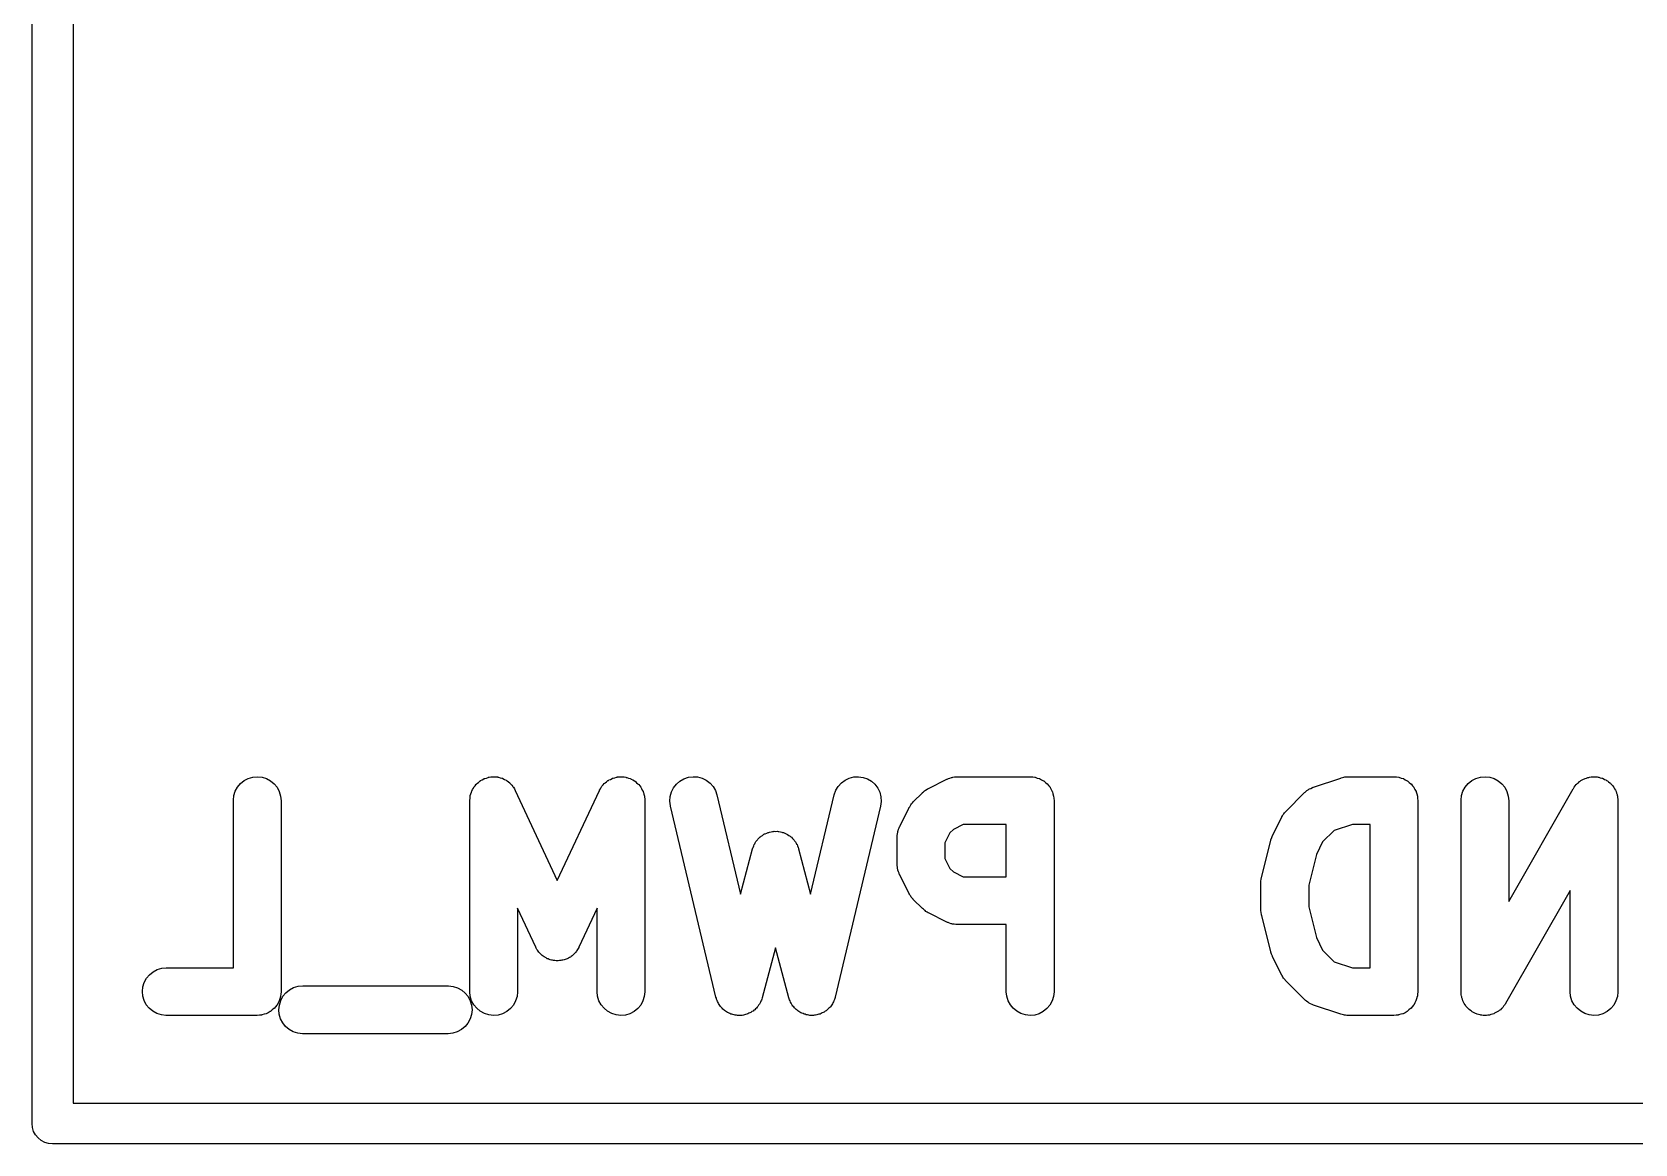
# Model space of a CAD drawing. Extents: x 10 to 156, y -120 to 0.
# Drawn here: x 78.42 to 84.3, y -120.08 to -116 of the extents above; entities that cross this region are included whole.
import ezdxf

# ---------------------------------------------------------------- set-up
doc = ezdxf.new("R2010")
doc.units = 0
doc.header["$MEASUREMENT"] = 0
doc.layers.add('BLACK', color=7, linetype='CONTINUOUS')

msp = doc.modelspace()

# ---------------------------------------------------------------- linework, layer by layer
at = {"layer": 'BLACK', "linetype": 'CONTINUOUS'}
for p, q in [((78.425, -119.996), (78.425, -112.004)), ((78.575, -112.075), (78.575, -119.925)), ((79.2021, -118.743), (79.2172, -118.736)), ((79.2172, -118.736), (79.2336, -118.731)), ((79.2336, -118.731), (79.2506, -118.729)), ((79.2506, -118.729), (79.2676, -118.731)), ((79.2676, -118.731), (79.2839, -118.736)), ((79.2839, -118.736), (79.2989, -118.744)), ((80.0688, -118.743), (80.0746, -118.74)), ((80.0746, -118.74), (80.0802, -118.737)), ((80.0802, -118.737), (80.0821, -118.736)), ((80.0821, -118.736), (80.0839, -118.736)), ((80.0839, -118.736), (80.0902, -118.734)), ((80.0902, -118.734), (80.0964, -118.732)), ((80.0964, -118.732), (80.0983, -118.731)), ((80.0983, -118.731), (80.1003, -118.731)), ((80.1003, -118.731), (80.1068, -118.73)), ((80.1068, -118.73), (80.1133, -118.729)), ((80.1133, -118.729), (80.1153, -118.729)), ((80.1153, -118.729), (80.1173, -118.729)), ((80.1173, -118.729), (80.1238, -118.73)), ((80.1238, -118.73), (80.1303, -118.73)), ((80.1303, -118.73), (80.1323, -118.731)), ((80.1323, -118.731), (80.1343, -118.731)), ((80.1343, -118.731), (80.1405, -118.733)), ((80.1405, -118.733), (80.1469, -118.735)), ((80.1469, -118.735), (80.1487, -118.735)), ((80.1487, -118.735), (80.1506, -118.736)), ((80.1506, -118.736), (80.1563, -118.739)), ((80.1563, -118.739), (80.1622, -118.742)), ((80.5372, -118.743), (80.5388, -118.741)), ((80.5388, -118.741), (80.5447, -118.739)), ((80.5447, -118.739), (80.5506, -118.736)), ((80.5506, -118.736), (80.5525, -118.735)), ((80.5525, -118.735), (80.5543, -118.734)), ((80.5543, -118.734), (80.5607, -118.733)), ((80.5607, -118.733), (80.5669, -118.731)), ((80.5669, -118.731), (80.5689, -118.731)), ((80.5689, -118.731), (80.5709, -118.73)), ((80.5709, -118.73), (80.5774, -118.73)), ((80.5774, -118.73), (80.5839, -118.729)), ((80.5839, -118.729), (80.5859, -118.729)), ((80.5859, -118.729), (80.5879, -118.729)), ((80.5879, -118.729), (80.5944, -118.73)), ((80.5944, -118.73), (80.6009, -118.731)), ((80.6009, -118.731), (80.6028, -118.732)), ((80.6028, -118.732), (80.6048, -118.732)), ((80.6048, -118.732), (80.611, -118.734)), ((80.611, -118.734), (80.6172, -118.736)), ((80.6172, -118.736), (80.619, -118.737)), ((80.619, -118.737), (80.6209, -118.738)), ((80.6209, -118.738), (80.6265, -118.741)), ((80.6265, -118.741), (80.6323, -118.744)), ((80.7993, -118.745), (80.8141, -118.737)), ((80.8141, -118.737), (80.8303, -118.731)), ((80.8303, -118.731), (80.8473, -118.729)), ((80.8473, -118.729), (80.8643, -118.73)), ((80.8643, -118.73), (80.8808, -118.735)), ((80.8808, -118.735), (80.8961, -118.742)), ((81.4049, -118.742), (81.4203, -118.734)), ((81.4203, -118.734), (81.4369, -118.73)), ((81.4369, -118.73), (81.454, -118.729)), ((81.454, -118.729), (81.4709, -118.732)), ((81.4709, -118.732), (81.487, -118.737)), ((81.487, -118.737), (81.5017, -118.746)), ((81.7109, -118.772), (81.7775, -118.738)), ((81.7775, -118.738), (81.7786, -118.738)), ((81.7786, -118.738), (81.781, -118.737)), ((81.781, -118.737), (81.7833, -118.736)), ((81.7833, -118.736), (81.7891, -118.734)), ((81.7891, -118.734), (81.7947, -118.732)), ((81.7947, -118.732), (81.7972, -118.732)), ((81.7972, -118.732), (81.7997, -118.731)), ((81.7997, -118.731), (81.8056, -118.73)), ((81.8056, -118.73), (81.8115, -118.729)), ((81.8115, -118.729), (81.8141, -118.729)), ((81.8141, -118.729), (81.8167, -118.729)), ((81.8167, -118.729), (82.0833, -118.729)), ((82.0833, -118.729), (82.0839, -118.729)), ((82.0839, -118.729), (82.0839, -118.729)), ((82.0839, -118.729), (82.084, -118.729)), ((82.084, -118.729), (82.0846, -118.729)), ((82.0846, -118.729), (82.0927, -118.73)), ((82.0927, -118.73), (82.1009, -118.731)), ((82.1009, -118.731), (82.1012, -118.731)), ((82.1012, -118.731), (82.1015, -118.731)), ((82.1015, -118.731), (82.1093, -118.734)), ((82.1093, -118.734), (82.1172, -118.736)), ((82.1172, -118.736), (82.1175, -118.736)), ((82.1175, -118.736), (82.1178, -118.736)), ((82.1178, -118.736), (82.125, -118.74)), ((82.125, -118.74), (82.1323, -118.744)), ((83.1223, -118.767), (83.2223, -118.734)), ((83.2223, -118.734), (83.2235, -118.733)), ((83.2235, -118.733), (83.2283, -118.732)), ((83.2283, -118.732), (83.233, -118.731)), ((83.233, -118.731), (83.2366, -118.73)), ((83.2366, -118.73), (83.2402, -118.73)), ((83.2402, -118.73), (83.2451, -118.73)), ((83.2451, -118.73), (83.25, -118.729)), ((83.25, -118.729), (83.4167, -118.729)), ((83.4167, -118.729), (83.4173, -118.729)), ((83.4173, -118.729), (83.4173, -118.729)), ((83.4173, -118.729), (83.4173, -118.729)), ((83.4173, -118.729), (83.4179, -118.729)), ((83.4179, -118.729), (83.426, -118.73)), ((83.426, -118.73), (83.4343, -118.731)), ((83.4343, -118.731), (83.4346, -118.731)), ((83.4346, -118.731), (83.4349, -118.731)), ((83.4349, -118.731), (83.4427, -118.734)), ((83.4427, -118.734), (83.4506, -118.736)), ((83.4506, -118.736), (83.4508, -118.736)), ((83.4508, -118.736), (83.4511, -118.736)), ((83.4511, -118.736), (83.4583, -118.74)), ((83.4583, -118.74), (83.4656, -118.744)), ((83.7021, -118.743), (83.7172, -118.736)), ((83.7172, -118.736), (83.7336, -118.731)), ((83.7336, -118.731), (83.7506, -118.729)), ((83.7506, -118.729), (83.7676, -118.731)), ((83.7676, -118.731), (83.7839, -118.736)), ((83.7839, -118.736), (83.7989, -118.744)), ((84.1021, -118.743), (84.1071, -118.741)), ((84.1071, -118.741), (84.1118, -118.738)), ((84.1118, -118.738), (84.1146, -118.737)), ((84.1146, -118.737), (84.1172, -118.736)), ((84.1172, -118.736), (84.1226, -118.734)), ((84.1226, -118.734), (84.1279, -118.732)), ((84.1279, -118.732), (84.1308, -118.732)), ((84.1308, -118.732), (84.1336, -118.731)), ((84.1336, -118.731), (84.1392, -118.73)), ((84.1392, -118.73), (84.1447, -118.729)), ((84.1447, -118.729), (84.1477, -118.729)), ((84.1477, -118.729), (84.1506, -118.729)), ((84.1506, -118.729), (84.1562, -118.73)), ((84.1562, -118.73), (84.1618, -118.73)), ((84.1618, -118.73), (84.1647, -118.731)), ((84.1647, -118.731), (84.1676, -118.731)), ((84.1676, -118.731), (84.173, -118.733)), ((84.173, -118.733), (84.1784, -118.734)), ((84.1784, -118.734), (84.1811, -118.735)), ((84.1811, -118.735), (84.1839, -118.736)), ((84.1839, -118.736), (84.1888, -118.739)), ((84.1888, -118.739), (84.1939, -118.741)), ((84.1939, -118.741), (84.1963, -118.743)), ((79.1625, -118.815), (79.1644, -118.798)), ((79.1644, -118.798), (79.1696, -118.782)), ((79.1696, -118.782), (79.1778, -118.767)), ((79.1778, -118.767), (79.1888, -118.754)), ((79.1888, -118.754), (79.2021, -118.743)), ((79.2989, -118.744), (79.3121, -118.755)), ((79.3121, -118.755), (79.3229, -118.768)), ((79.3229, -118.768), (79.3309, -118.783)), ((79.3309, -118.783), (79.3358, -118.8)), ((79.3358, -118.8), (79.3375, -118.817)), ((80.0303, -118.802), (80.0309, -118.8)), ((80.0309, -118.8), (80.0311, -118.798)), ((80.0311, -118.798), (80.0331, -118.792)), ((80.0331, -118.792), (80.0348, -118.786)), ((80.0348, -118.786), (80.0356, -118.784)), ((80.0356, -118.784), (80.0362, -118.782)), ((80.0362, -118.782), (80.0394, -118.776)), ((80.0394, -118.776), (80.0423, -118.771)), ((80.0423, -118.771), (80.0435, -118.769)), ((80.0435, -118.769), (80.0445, -118.767)), ((80.0445, -118.767), (80.0487, -118.762)), ((80.0487, -118.762), (80.0527, -118.757)), ((80.0527, -118.757), (80.0542, -118.756)), ((80.0542, -118.756), (80.0554, -118.754)), ((80.0554, -118.754), (80.0605, -118.75)), ((80.0605, -118.75), (80.0655, -118.746)), ((80.0655, -118.746), (80.0672, -118.745)), ((80.0672, -118.745), (80.0688, -118.743)), ((80.1622, -118.742), (80.1638, -118.743)), ((80.1638, -118.743), (80.1656, -118.744)), ((80.1656, -118.744), (80.1706, -118.748)), ((80.1706, -118.748), (80.1759, -118.752)), ((80.1759, -118.752), (80.1772, -118.754)), ((80.1772, -118.754), (80.1788, -118.755)), ((80.1788, -118.755), (80.1829, -118.76)), ((80.1829, -118.76), (80.1873, -118.765)), ((80.1873, -118.765), (80.1883, -118.767)), ((80.1883, -118.767), (80.1895, -118.768)), ((80.1895, -118.768), (80.1926, -118.774)), ((80.1926, -118.774), (80.196, -118.78)), ((80.196, -118.78), (80.35, -119.11)), ((80.35, -119.11), (80.504, -118.78)), ((80.504, -118.78), (80.5046, -118.779)), ((80.5046, -118.779), (80.508, -118.773)), ((80.508, -118.773), (80.5111, -118.767)), ((80.5111, -118.767), (80.5124, -118.766)), ((80.5124, -118.766), (80.5135, -118.764)), ((80.5135, -118.764), (80.5179, -118.759)), ((80.5179, -118.759), (80.5221, -118.754)), ((80.5221, -118.754), (80.5237, -118.753)), ((80.5237, -118.753), (80.525, -118.751)), ((80.525, -118.751), (80.5303, -118.748)), ((80.5303, -118.748), (80.5354, -118.743)), ((80.5354, -118.743), (80.5372, -118.743)), ((80.6323, -118.744), (80.6338, -118.745)), ((80.6338, -118.745), (80.6355, -118.746)), ((80.6355, -118.746), (80.6404, -118.751)), ((80.6404, -118.751), (80.6454, -118.755)), ((80.6454, -118.755), (80.6467, -118.757)), ((80.6467, -118.757), (80.6482, -118.758)), ((80.6482, -118.758), (80.6521, -118.763)), ((80.6521, -118.763), (80.6562, -118.768)), ((80.6562, -118.768), (80.6572, -118.77)), ((80.6572, -118.77), (80.6583, -118.772)), ((80.6583, -118.772), (80.6611, -118.778)), ((80.6611, -118.778), (80.6642, -118.783)), ((80.6642, -118.783), (80.6648, -118.785)), ((80.6648, -118.785), (80.6657, -118.787)), ((80.6657, -118.787), (80.6673, -118.793)), ((80.6673, -118.793), (80.6692, -118.8)), ((80.6692, -118.8), (80.6694, -118.802)), ((80.7638, -118.802), (80.7683, -118.785)), ((80.7683, -118.785), (80.776, -118.77)), ((80.776, -118.77), (80.7864, -118.757)), ((80.7864, -118.757), (80.7993, -118.745)), ((80.8961, -118.742), (80.9097, -118.753)), ((80.9097, -118.753), (80.921, -118.765)), ((80.921, -118.765), (80.9296, -118.78)), ((80.9296, -118.78), (80.9351, -118.796)), ((80.9351, -118.796), (81.0215, -119.159)), ((81.2785, -119.159), (81.3649, -118.796)), ((81.3649, -118.796), (81.3652, -118.795)), ((81.3652, -118.795), (81.371, -118.779)), ((81.371, -118.779), (81.3797, -118.765)), ((81.3797, -118.765), (81.3912, -118.752)), ((81.3912, -118.752), (81.4049, -118.742)), ((81.5017, -118.746), (81.5144, -118.757)), ((81.5144, -118.757), (81.5247, -118.771)), ((81.5247, -118.771), (81.5321, -118.786)), ((81.5321, -118.786), (81.5364, -118.803)), ((81.6548, -118.821), (81.6881, -118.788)), ((81.6881, -118.788), (81.689, -118.787)), ((81.689, -118.787), (81.6928, -118.784)), ((81.6928, -118.784), (81.6964, -118.781)), ((81.6964, -118.781), (81.6995, -118.779)), ((81.6995, -118.779), (81.7023, -118.777)), ((81.7023, -118.777), (81.7067, -118.774)), ((81.7067, -118.774), (81.7109, -118.772)), ((82.1323, -118.744), (82.1325, -118.744)), ((82.1325, -118.744), (82.1328, -118.744)), ((82.1328, -118.744), (82.1391, -118.75)), ((82.1391, -118.75), (82.1454, -118.755)), ((82.1454, -118.755), (82.1456, -118.755)), ((82.1456, -118.755), (82.1458, -118.755)), ((82.1458, -118.755), (82.151, -118.762)), ((82.151, -118.762), (82.1562, -118.768)), ((82.1562, -118.768), (82.1564, -118.769)), ((82.1564, -118.769), (82.1565, -118.769)), ((82.1565, -118.769), (82.1604, -118.776)), ((82.1604, -118.776), (82.1642, -118.783)), ((82.1642, -118.783), (82.1643, -118.784)), ((82.1643, -118.784), (82.1645, -118.784)), ((82.1645, -118.784), (82.1668, -118.792)), ((82.1668, -118.792), (82.1692, -118.8)), ((82.1692, -118.8), (82.1692, -118.8)), ((82.1692, -118.8), (82.1693, -118.8)), ((82.1693, -118.8), (82.17, -118.808)), ((83.0215, -118.855), (83.0881, -118.788)), ((83.0881, -118.788), (83.089, -118.787)), ((83.089, -118.787), (83.091, -118.786)), ((83.091, -118.786), (83.0928, -118.784)), ((83.0928, -118.784), (83.0977, -118.78)), ((83.0977, -118.78), (83.1023, -118.777)), ((83.1023, -118.777), (83.1046, -118.775)), ((83.1046, -118.775), (83.1067, -118.774)), ((83.1067, -118.774), (83.1122, -118.772)), ((83.1122, -118.772), (83.1175, -118.769)), ((83.1175, -118.769), (83.12, -118.768)), ((83.12, -118.768), (83.1223, -118.767)), ((83.4656, -118.744), (83.4658, -118.744)), ((83.4658, -118.744), (83.4661, -118.744)), ((83.4661, -118.744), (83.4725, -118.75)), ((83.4725, -118.75), (83.4788, -118.755)), ((83.4788, -118.755), (83.4789, -118.755)), ((83.4789, -118.755), (83.4792, -118.755)), ((83.4792, -118.755), (83.4844, -118.762)), ((83.4844, -118.762), (83.4895, -118.768)), ((83.4895, -118.768), (83.4897, -118.769)), ((83.4897, -118.769), (83.4899, -118.769)), ((83.4899, -118.769), (83.4937, -118.776)), ((83.4937, -118.776), (83.4976, -118.783)), ((83.4976, -118.783), (83.4977, -118.784)), ((83.4977, -118.784), (83.4978, -118.784)), ((83.4978, -118.784), (83.5001, -118.792)), ((83.5001, -118.792), (83.5025, -118.8)), ((83.5025, -118.8), (83.5025, -118.8)), ((83.5025, -118.8), (83.5026, -118.8)), ((83.5026, -118.8), (83.5034, -118.808)), ((83.6625, -118.815), (83.6644, -118.798)), ((83.6644, -118.798), (83.6696, -118.782)), ((83.6696, -118.782), (83.6778, -118.767)), ((83.6778, -118.767), (83.6888, -118.754)), ((83.6888, -118.754), (83.7021, -118.743)), ((83.7989, -118.744), (83.8121, -118.755)), ((83.8121, -118.755), (83.8229, -118.768)), ((83.8229, -118.768), (83.8309, -118.783)), ((83.8309, -118.783), (83.8358, -118.8)), ((83.8358, -118.8), (83.8375, -118.817)), ((83.8375, -119.187), (84.074, -118.773)), ((84.074, -118.773), (84.0746, -118.772)), ((84.0746, -118.772), (84.0764, -118.77)), ((84.0764, -118.77), (84.0778, -118.767)), ((84.0778, -118.767), (84.0814, -118.763)), ((84.0814, -118.763), (84.0847, -118.758)), ((84.0847, -118.758), (84.0869, -118.756)), ((84.0869, -118.756), (84.0888, -118.754)), ((84.0888, -118.754), (84.0931, -118.751)), ((84.0931, -118.751), (84.0973, -118.747)), ((84.0973, -118.747), (84.0998, -118.745)), ((84.0998, -118.745), (84.1021, -118.743)), ((84.1963, -118.743), (84.1989, -118.744)), ((84.1989, -118.744), (84.2032, -118.748)), ((84.2032, -118.748), (84.2078, -118.751)), ((84.2078, -118.751), (84.2098, -118.753)), ((84.2098, -118.753), (84.2121, -118.755)), ((84.2121, -118.755), (84.2156, -118.759)), ((84.2156, -118.759), (84.2195, -118.763)), ((84.2195, -118.763), (84.221, -118.766)), ((84.221, -118.766), (84.2229, -118.768)), ((84.2229, -118.768), (84.2255, -118.773)), ((84.2255, -118.773), (84.2285, -118.778)), ((84.2285, -118.778), (84.2295, -118.781)), ((84.2295, -118.781), (84.2309, -118.783)), ((84.2309, -118.783), (84.2325, -118.789)), ((84.2325, -118.789), (84.2345, -118.794)), ((84.2345, -118.794), (84.235, -118.797)), ((84.235, -118.797), (84.2358, -118.8)), ((84.2358, -118.8), (84.2364, -118.805)), ((79.1625, -118.817), (79.1625, -118.815)), ((79.1625, -119.429), (79.1625, -118.817)), ((79.3375, -118.817), (79.3375, -119.517)), ((80.0292, -118.815), (80.0299, -118.809)), ((80.0292, -118.817), (80.0292, -118.815)), ((80.0292, -119.517), (80.0292, -118.817)), ((80.0299, -118.809), (80.0303, -118.802)), ((80.6694, -118.802), (80.6699, -118.804)), ((80.6699, -118.804), (80.6702, -118.81)), ((80.6702, -118.81), (80.6708, -118.817)), ((80.6708, -118.817), (80.6708, -119.517)), ((80.7625, -118.819), (80.7638, -118.802)), ((80.7646, -118.836), (80.7625, -118.819)), ((80.7649, -118.837), (80.7646, -118.836)), ((80.9315, -119.537), (80.7649, -118.837)), ((81.5351, -118.837), (81.3685, -119.537)), ((81.5374, -118.82), (81.5351, -118.837)), ((81.5364, -118.803), (81.5374, -118.82)), ((81.6051, -118.911), (81.6384, -118.844)), ((81.6384, -118.844), (81.639, -118.843)), ((81.639, -118.843), (81.6416, -118.839)), ((81.6416, -118.839), (81.644, -118.835)), ((81.644, -118.835), (81.6463, -118.832)), ((81.6463, -118.832), (81.6482, -118.829)), ((81.6482, -118.829), (81.6517, -118.825)), ((81.6517, -118.825), (81.6548, -118.821)), ((82.17, -118.808), (82.1708, -118.817)), ((82.1708, -118.817), (82.1708, -119.517)), ((83.0149, -118.862), (83.0183, -118.859)), ((83.0183, -118.859), (83.0215, -118.855)), ((83.5034, -118.808), (83.5042, -118.817)), ((83.5042, -118.817), (83.5042, -119.517)), ((83.6625, -118.817), (83.6625, -118.815)), ((83.6625, -119.517), (83.6625, -118.817)), ((83.8375, -118.817), (83.8375, -119.187)), ((84.2364, -118.805), (84.2373, -118.811)), ((84.2373, -118.811), (84.2372, -118.814)), ((84.2372, -118.814), (84.2375, -118.817)), ((84.2375, -118.817), (84.2375, -119.517)), ((81.6011, -118.921), (81.6029, -118.916)), ((81.6029, -118.916), (81.6041, -118.913)), ((81.6041, -118.913), (81.6051, -118.911)), ((81.8373, -118.904), (81.8018, -118.922)), ((81.9958, -118.904), (81.8373, -118.904)), ((81.9958, -119.096), (81.9958, -118.904)), ((82.9717, -118.944), (83.0051, -118.878)), ((83.0051, -118.878), (83.0056, -118.876)), ((83.0056, -118.876), (83.0083, -118.872)), ((83.0083, -118.872), (83.0106, -118.868)), ((83.0106, -118.868), (83.0129, -118.865)), ((83.0129, -118.865), (83.0149, -118.862)), ((83.2642, -118.904), (83.1973, -118.926)), ((83.3292, -118.904), (83.2642, -118.904)), ((83.3292, -119.429), (83.3292, -118.904)), ((81.072, -118.977), (81.0735, -118.975)), ((81.0735, -118.975), (81.0747, -118.972)), ((81.0747, -118.972), (81.0781, -118.967)), ((81.0781, -118.967), (81.0812, -118.963)), ((81.0812, -118.963), (81.0832, -118.961)), ((81.0832, -118.961), (81.0848, -118.958)), ((81.0848, -118.958), (81.089, -118.954)), ((81.089, -118.954), (81.093, -118.95)), ((81.093, -118.95), (81.0953, -118.949)), ((81.0953, -118.949), (81.0974, -118.947)), ((81.0974, -118.947), (81.1023, -118.944)), ((81.1023, -118.944), (81.107, -118.94)), ((81.107, -118.94), (81.1096, -118.939)), ((81.1096, -118.939), (81.112, -118.938)), ((81.112, -118.938), (81.1174, -118.936)), ((81.1174, -118.936), (81.1226, -118.934)), ((81.1226, -118.934), (81.1254, -118.933)), ((81.1254, -118.933), (81.128, -118.932)), ((81.128, -118.932), (81.1337, -118.931)), ((81.1337, -118.931), (81.1392, -118.93)), ((81.1392, -118.93), (81.1421, -118.93)), ((81.1421, -118.93), (81.1449, -118.929)), ((81.1449, -118.929), (81.1506, -118.93)), ((81.1506, -118.93), (81.1563, -118.929)), ((81.1563, -118.929), (81.1591, -118.93)), ((81.1591, -118.93), (81.162, -118.93)), ((81.162, -118.93), (81.1675, -118.931)), ((81.1675, -118.931), (81.1731, -118.932)), ((81.1731, -118.932), (81.1758, -118.933)), ((81.1758, -118.933), (81.1786, -118.934)), ((81.1786, -118.934), (81.1838, -118.936)), ((81.1838, -118.936), (81.1891, -118.938)), ((81.1891, -118.938), (81.1915, -118.94)), ((81.1915, -118.94), (81.1941, -118.941)), ((81.1941, -118.941), (81.1987, -118.944)), ((81.1987, -118.944), (81.2035, -118.947)), ((81.2035, -118.947), (81.2056, -118.949)), ((81.2056, -118.949), (81.2079, -118.951)), ((81.2079, -118.951), (81.2118, -118.955)), ((81.2118, -118.955), (81.216, -118.959)), ((81.216, -118.959), (81.2176, -118.962)), ((81.2176, -118.962), (81.2196, -118.964)), ((81.2196, -118.964), (81.2226, -118.968)), ((81.2226, -118.968), (81.2259, -118.973)), ((81.2259, -118.973), (81.227, -118.976)), ((81.227, -118.976), (81.2286, -118.978)), ((81.5958, -118.949), (81.5961, -118.946)), ((81.5958, -118.95), (81.5958, -118.949)), ((81.5958, -119.05), (81.5958, -118.95)), ((81.5961, -118.944), (81.5971, -118.938)), ((81.5961, -118.946), (81.5961, -118.944)), ((81.5971, -118.938), (81.5977, -118.932)), ((81.5977, -118.932), (81.5985, -118.929)), ((81.5985, -118.929), (81.599, -118.927)), ((81.599, -118.927), (81.6011, -118.921)), ((81.7886, -118.935), (81.7708, -118.971)), ((81.7708, -118.971), (81.7708, -119.029)), ((81.8018, -118.922), (81.7886, -118.935)), ((82.9318, -119.095), (82.9651, -118.962)), ((82.9651, -118.962), (82.9654, -118.961)), ((82.9654, -118.961), (82.9656, -118.961)), ((82.9656, -118.96), (82.9686, -118.952)), ((82.9656, -118.961), (82.9656, -118.96)), ((82.9686, -118.952), (82.9714, -118.945)), ((82.9714, -118.945), (82.9716, -118.945)), ((82.9716, -118.945), (82.9717, -118.944)), ((83.1552, -118.968), (83.1326, -119.014)), ((83.1973, -118.926), (83.1552, -118.968)), ((81.0215, -119.159), (81.0655, -118.994)), ((81.0655, -118.994), (81.0658, -118.993)), ((81.0658, -118.993), (81.0668, -118.99)), ((81.0668, -118.99), (81.0675, -118.988)), ((81.0675, -118.988), (81.0699, -118.982)), ((81.0699, -118.982), (81.072, -118.977)), ((81.2286, -118.978), (81.2306, -118.983)), ((81.2306, -118.983), (81.2329, -118.989)), ((81.2329, -118.989), (81.2335, -118.991)), ((81.2335, -118.991), (81.2345, -118.994)), ((81.2345, -118.994), (81.2785, -119.159)), ((81.7708, -119.029), (81.7886, -119.065)), ((83.1326, -119.014), (83.1042, -119.127)), ((81.5961, -119.053), (81.5958, -119.05)), ((81.596, -119.055), (81.5961, -119.053)), ((81.5969, -119.061), (81.596, -119.055)), ((81.5975, -119.067), (81.5969, -119.061)), ((81.5982, -119.069), (81.5975, -119.067)), ((81.5986, -119.072), (81.5982, -119.069)), ((81.6007, -119.078), (81.5986, -119.072)), ((81.6024, -119.083), (81.6007, -119.078)), ((81.6036, -119.086), (81.6024, -119.083)), ((81.6045, -119.088), (81.6036, -119.086)), ((81.6051, -119.089), (81.6045, -119.088)), ((81.6384, -119.156), (81.6051, -119.089)), ((81.7886, -119.065), (81.8018, -119.078)), ((81.8018, -119.078), (81.8373, -119.096)), ((81.8373, -119.096), (81.9958, -119.096)), ((82.9292, -119.115), (82.9293, -119.114)), ((82.9292, -119.117), (82.9292, -119.115)), ((82.9292, -119.217), (82.9292, -119.117)), ((82.9293, -119.112), (82.9303, -119.105)), ((82.9293, -119.114), (82.9293, -119.112)), ((82.9303, -119.105), (82.9311, -119.098)), ((82.9311, -119.098), (82.9316, -119.097)), ((82.9316, -119.097), (82.9318, -119.095)), ((83.1042, -119.127), (83.1042, -119.206)), ((84.0625, -119.146), (83.826, -119.56)), ((84.0625, -119.517), (84.0625, -119.146)), ((80.2707, -119.354), (80.2042, -119.211)), ((80.2042, -119.211), (80.2042, -119.517)), ((80.4958, -119.211), (80.4293, -119.354)), ((80.4958, -119.517), (80.4958, -119.211)), ((81.641, -119.16), (81.6384, -119.156)), ((81.6433, -119.164), (81.641, -119.16)), ((81.6456, -119.167), (81.6433, -119.164)), ((81.6475, -119.17), (81.6456, -119.167)), ((81.6509, -119.174), (81.6475, -119.17)), ((81.6539, -119.178), (81.6509, -119.174)), ((81.6548, -119.179), (81.6539, -119.178)), ((81.6881, -119.212), (81.6548, -119.179)), ((83.1042, -119.206), (83.1326, -119.319)), ((81.6919, -119.215), (81.6881, -119.212)), ((81.6955, -119.218), (81.6919, -119.215)), ((81.6985, -119.22), (81.6955, -119.218)), ((81.7013, -119.223), (81.6985, -119.22)), ((81.7057, -119.225), (81.7013, -119.223)), ((81.7098, -119.228), (81.7057, -119.225)), ((81.7109, -119.228), (81.7098, -119.228)), ((81.7775, -119.262), (81.7109, -119.228)), ((81.7799, -119.263), (81.7775, -119.262)), ((81.7822, -119.264), (81.7799, -119.263)), ((81.7879, -119.266), (81.7822, -119.264)), ((81.7935, -119.268), (81.7879, -119.266)), ((81.796, -119.268), (81.7935, -119.268)), ((81.7985, -119.269), (81.796, -119.268)), ((81.8044, -119.27), (81.7985, -119.269)), ((81.8103, -119.271), (81.8044, -119.27)), ((82.9293, -119.218), (82.9292, -119.217)), ((82.9292, -119.22), (82.9293, -119.218)), ((82.9301, -119.227), (82.9292, -119.22)), ((82.9308, -119.234), (82.9301, -119.227)), ((82.9313, -119.235), (82.9308, -119.234)), ((82.9315, -119.237), (82.9313, -119.235)), ((82.9318, -119.238), (82.9315, -119.237)), ((82.9651, -119.371), (82.9318, -119.238)), ((81.8129, -119.271), (81.8103, -119.271)), ((81.8154, -119.271), (81.8129, -119.271)), ((81.8167, -119.271), (81.8154, -119.271)), ((81.9958, -119.271), (81.8167, -119.271)), ((81.9958, -119.517), (81.9958, -119.271)), ((83.1326, -119.319), (83.1552, -119.365)), ((80.273, -119.358), (80.2707, -119.354)), ((80.275, -119.362), (80.273, -119.358)), ((80.2774, -119.365), (80.275, -119.362)), ((80.2794, -119.368), (80.2774, -119.365)), ((80.2824, -119.372), (80.2794, -119.368)), ((80.2852, -119.375), (80.2824, -119.372)), ((80.2881, -119.378), (80.2852, -119.375)), ((80.2908, -119.381), (80.2881, -119.378)), ((80.2944, -119.384), (80.2908, -119.381)), ((80.2978, -119.387), (80.2944, -119.384)), ((80.3012, -119.389), (80.2978, -119.387)), ((80.4012, -119.388), (80.3977, -119.39)), ((80.4046, -119.385), (80.4012, -119.388)), ((80.4083, -119.382), (80.4046, -119.385)), ((80.411, -119.379), (80.4083, -119.382)), ((80.414, -119.376), (80.411, -119.379)), ((80.4168, -119.373), (80.414, -119.376)), ((80.4199, -119.369), (80.4168, -119.373)), ((80.4219, -119.366), (80.4199, -119.369)), ((80.4244, -119.363), (80.4219, -119.366)), ((80.4264, -119.359), (80.4244, -119.363)), ((80.4288, -119.355), (80.4264, -119.359)), ((80.4293, -119.354), (80.4288, -119.355)), ((81.15, -119.356), (81.1012, -119.539)), ((81.1988, -119.539), (81.15, -119.356)), ((82.9652, -119.372), (82.9651, -119.371)), ((82.9653, -119.372), (82.9652, -119.372)), ((82.9681, -119.38), (82.9653, -119.372)), ((82.9709, -119.387), (82.9681, -119.38)), ((82.9711, -119.388), (82.9709, -119.387)), ((82.9712, -119.388), (82.9711, -119.388)), ((82.9717, -119.389), (82.9712, -119.388)), ((83.1552, -119.365), (83.1973, -119.407)), ((78.855, -119.455), (78.8682, -119.444)), ((78.8682, -119.444), (78.8833, -119.436)), ((78.8833, -119.436), (78.8997, -119.431)), ((78.8997, -119.431), (78.9167, -119.429)), ((78.9167, -119.429), (79.1625, -119.429)), ((80.3044, -119.391), (80.3012, -119.389)), ((80.3085, -119.393), (80.3044, -119.391)), ((80.3124, -119.396), (80.3085, -119.393)), ((80.3162, -119.397), (80.3124, -119.396)), ((80.3198, -119.399), (80.3162, -119.397)), ((80.3242, -119.4), (80.3198, -119.399)), ((80.3285, -119.401), (80.3242, -119.4)), ((80.3325, -119.402), (80.3285, -119.401)), ((80.3363, -119.403), (80.3325, -119.402)), ((80.3409, -119.403), (80.3363, -119.403)), ((80.3454, -119.404), (80.3409, -119.403)), ((80.3494, -119.404), (80.3454, -119.404)), ((80.3534, -119.404), (80.3494, -119.404)), ((80.3579, -119.403), (80.3534, -119.404)), ((80.3625, -119.403), (80.3579, -119.403)), ((80.3663, -119.402), (80.3625, -119.403)), ((80.3703, -119.402), (80.3663, -119.402)), ((80.3746, -119.4), (80.3703, -119.402)), ((80.379, -119.399), (80.3746, -119.4)), ((80.3827, -119.398), (80.379, -119.399)), ((80.3864, -119.396), (80.3827, -119.398)), ((80.3904, -119.394), (80.3864, -119.396)), ((80.3945, -119.392), (80.3904, -119.394)), ((80.3977, -119.39), (80.3945, -119.392)), ((83.0051, -119.456), (82.9717, -119.389)), ((83.1973, -119.407), (83.2642, -119.429)), ((83.2642, -119.429), (83.3292, -119.429)), ((78.8292, -119.516), (78.831, -119.499)), ((78.831, -119.499), (78.836, -119.483)), ((78.836, -119.483), (78.8441, -119.468)), ((78.8441, -119.468), (78.855, -119.455)), ((79.3682, -119.51), (79.3833, -119.502)), ((79.3833, -119.502), (79.3997, -119.497)), ((79.3997, -119.497), (79.4167, -119.496)), ((79.4167, -119.496), (79.95, -119.496)), ((79.95, -119.496), (79.9512, -119.496)), ((79.9512, -119.496), (79.9682, -119.498)), ((79.9682, -119.498), (79.9845, -119.503)), ((79.9845, -119.503), (79.9994, -119.511)), ((83.0077, -119.46), (83.0051, -119.456)), ((83.0099, -119.464), (83.0077, -119.46)), ((83.0122, -119.467), (83.0099, -119.464)), ((83.0142, -119.47), (83.0122, -119.467)), ((83.0175, -119.474), (83.0142, -119.47)), ((83.0206, -119.478), (83.0175, -119.474)), ((83.0215, -119.479), (83.0206, -119.478)), ((83.0881, -119.545), (83.0215, -119.479)), ((78.8307, -119.533), (78.8292, -119.516)), ((78.8355, -119.549), (78.8307, -119.533)), ((78.8434, -119.565), (78.8355, -119.549)), ((79.3265, -119.558), (79.3225, -119.566)), ((79.3304, -119.551), (79.3265, -119.558)), ((79.3305, -119.551), (79.3304, -119.551)), ((79.3307, -119.551), (79.3305, -119.551)), ((79.3331, -119.543), (79.3307, -119.551)), ((79.331, -119.566), (79.336, -119.549)), ((79.3356, -119.535), (79.3331, -119.543)), ((79.3357, -119.534), (79.3356, -119.535)), ((79.3356, -119.535), (79.3356, -119.535)), ((79.3366, -119.526), (79.3357, -119.534)), ((79.336, -119.549), (79.3441, -119.534)), ((79.3375, -119.518), (79.3366, -119.526)), ((79.3375, -119.517), (79.3375, -119.517)), ((79.3375, -119.517), (79.3375, -119.517)), ((79.3375, -119.517), (79.3375, -119.517)), ((79.3375, -119.517), (79.3375, -119.518)), ((79.3441, -119.534), (79.355, -119.521)), ((79.355, -119.521), (79.3682, -119.51)), ((79.9994, -119.511), (80.0125, -119.522)), ((80.0125, -119.522), (80.0232, -119.535)), ((80.0232, -119.535), (80.0311, -119.551)), ((80.0308, -119.534), (80.0292, -119.517)), ((80.0358, -119.55), (80.0308, -119.534)), ((80.0311, -119.551), (80.0359, -119.567)), ((80.0438, -119.565), (80.0358, -119.55)), ((80.1971, -119.551), (80.1889, -119.566)), ((80.2023, -119.535), (80.1971, -119.551)), ((80.2042, -119.518), (80.2023, -119.535)), ((80.2042, -119.517), (80.2042, -119.518)), ((80.4975, -119.534), (80.4958, -119.517)), ((80.5024, -119.55), (80.4975, -119.534)), ((80.5105, -119.565), (80.5024, -119.55)), ((80.6638, -119.551), (80.6555, -119.566)), ((80.6689, -119.535), (80.6638, -119.551)), ((80.6708, -119.518), (80.6689, -119.535)), ((80.6708, -119.517), (80.6708, -119.518)), ((80.9329, -119.541), (80.9315, -119.537)), ((80.9338, -119.545), (80.9329, -119.541)), ((80.9356, -119.549), (80.9338, -119.545)), ((80.9371, -119.553), (80.9356, -119.549)), ((80.9391, -119.557), (80.9371, -119.553)), ((80.9408, -119.56), (80.9391, -119.557)), ((80.9434, -119.564), (80.9408, -119.56)), ((80.9457, -119.568), (80.9434, -119.564)), ((81.0907, -119.563), (81.0879, -119.567)), ((81.0925, -119.56), (81.0907, -119.563)), ((81.0947, -119.556), (81.0925, -119.56)), ((81.0963, -119.552), (81.0947, -119.556)), ((81.0983, -119.548), (81.0963, -119.552)), ((81.0994, -119.544), (81.0983, -119.548)), ((81.1009, -119.54), (81.0994, -119.544)), ((81.1012, -119.539), (81.1009, -119.54)), ((81.2002, -119.543), (81.1988, -119.539)), ((81.2012, -119.547), (81.2002, -119.543)), ((81.2032, -119.551), (81.2012, -119.547)), ((81.2048, -119.555), (81.2032, -119.551)), ((81.2069, -119.559), (81.2048, -119.555)), ((81.2087, -119.562), (81.2069, -119.559)), ((81.2114, -119.566), (81.2087, -119.562)), ((81.3586, -119.561), (81.3559, -119.565)), ((81.3603, -119.558), (81.3586, -119.561)), ((81.3624, -119.554), (81.3603, -119.558)), ((81.3639, -119.55), (81.3624, -119.554)), ((81.3658, -119.546), (81.3639, -119.55)), ((81.3668, -119.542), (81.3658, -119.546)), ((81.3682, -119.538), (81.3668, -119.542)), ((81.3685, -119.537), (81.3682, -119.538)), ((81.9975, -119.534), (81.9958, -119.517)), ((82.0024, -119.55), (81.9975, -119.534)), ((82.0105, -119.565), (82.0024, -119.55)), ((82.1638, -119.551), (82.1555, -119.566)), ((82.1689, -119.535), (82.1638, -119.551)), ((82.1708, -119.518), (82.1689, -119.535)), ((82.1708, -119.517), (82.1708, -119.518)), ((83.0901, -119.547), (83.0881, -119.545)), ((83.0919, -119.549), (83.0901, -119.547)), ((83.0967, -119.552), (83.0919, -119.549)), ((83.1013, -119.556), (83.0967, -119.552)), ((83.1036, -119.557), (83.1013, -119.556)), ((83.1057, -119.559), (83.1036, -119.557)), ((83.1111, -119.561), (83.1057, -119.559)), ((83.1164, -119.564), (83.1111, -119.561)), ((83.1188, -119.565), (83.1164, -119.564)), ((83.4931, -119.558), (83.4892, -119.566)), ((83.4971, -119.551), (83.4931, -119.558)), ((83.4972, -119.551), (83.4971, -119.551)), ((83.4973, -119.551), (83.4972, -119.551)), ((83.4998, -119.543), (83.4973, -119.551)), ((83.5023, -119.535), (83.4998, -119.543)), ((83.5024, -119.534), (83.5023, -119.535)), ((83.5023, -119.535), (83.5023, -119.535)), ((83.5032, -119.526), (83.5024, -119.534)), ((83.5042, -119.518), (83.5032, -119.526)), ((83.5042, -119.517), (83.5042, -119.517)), ((83.5042, -119.517), (83.5042, -119.517)), ((83.5042, -119.517), (83.5042, -119.517)), ((83.5042, -119.517), (83.5042, -119.518)), ((83.6628, -119.52), (83.6625, -119.517)), ((83.6627, -119.523), (83.6628, -119.52)), ((83.6636, -119.528), (83.6627, -119.523)), ((83.6642, -119.534), (83.6636, -119.528)), ((83.665, -119.536), (83.6642, -119.534)), ((83.6655, -119.539), (83.665, -119.536)), ((83.6675, -119.545), (83.6655, -119.539)), ((83.6691, -119.55), (83.6675, -119.545)), ((83.6705, -119.553), (83.6691, -119.55)), ((83.6715, -119.555), (83.6705, -119.553)), ((83.6745, -119.56), (83.6715, -119.555)), ((83.6771, -119.565), (83.6745, -119.56)), ((83.8236, -119.564), (83.8222, -119.566)), ((83.8254, -119.561), (83.8236, -119.564)), ((83.826, -119.56), (83.8254, -119.561)), ((84.0642, -119.534), (84.0625, -119.517)), ((84.0691, -119.55), (84.0642, -119.534)), ((84.0771, -119.565), (84.0691, -119.55)), ((84.2304, -119.551), (84.2222, -119.566)), ((84.2356, -119.535), (84.2304, -119.551)), ((84.2375, -119.518), (84.2356, -119.535)), ((84.2375, -119.517), (84.2375, -119.518)), ((78.8541, -119.578), (78.8434, -119.565)), ((78.8672, -119.589), (78.8541, -119.578)), ((78.8822, -119.597), (78.8672, -119.589)), ((78.8985, -119.602), (78.8822, -119.597)), ((78.9154, -119.604), (78.8985, -119.602)), ((78.9167, -119.604), (78.9154, -119.604)), ((79.25, -119.604), (78.9167, -119.604)), ((79.2582, -119.603), (79.25, -119.604)), ((79.2664, -119.603), (79.2582, -119.603)), ((79.2667, -119.603), (79.2664, -119.603)), ((79.267, -119.602), (79.2667, -119.603)), ((79.2749, -119.6), (79.267, -119.602)), ((79.2828, -119.598), (79.2749, -119.6)), ((79.2831, -119.598), (79.2828, -119.598)), ((79.2833, -119.598), (79.2831, -119.598)), ((79.2906, -119.594), (79.2833, -119.598)), ((79.2979, -119.59), (79.2906, -119.594)), ((79.2981, -119.59), (79.2979, -119.59)), ((79.2984, -119.59), (79.2981, -119.59)), ((79.3048, -119.584), (79.2984, -119.59)), ((79.3112, -119.579), (79.3048, -119.584)), ((79.3114, -119.579), (79.3112, -119.579)), ((79.3117, -119.579), (79.3114, -119.579)), ((79.3169, -119.572), (79.3117, -119.579)), ((79.3222, -119.566), (79.3169, -119.572)), ((79.3223, -119.566), (79.3222, -119.566)), ((79.3225, -119.566), (79.3223, -119.566)), ((79.3292, -119.583), (79.331, -119.566)), ((79.3307, -119.6), (79.3292, -119.583)), ((79.3355, -119.616), (79.3307, -119.6)), ((79.3434, -119.631), (79.3355, -119.616)), ((80.0307, -119.617), (80.0225, -119.632)), ((80.0357, -119.601), (80.0307, -119.617)), ((80.0375, -119.584), (80.0357, -119.601)), ((80.0359, -119.567), (80.0375, -119.584)), ((80.0546, -119.578), (80.0438, -119.565)), ((80.0677, -119.589), (80.0546, -119.578)), ((80.0828, -119.597), (80.0677, -119.589)), ((80.0991, -119.602), (80.0828, -119.597)), ((80.1161, -119.604), (80.0991, -119.602)), ((80.1331, -119.603), (80.1161, -119.604)), ((80.1494, -119.598), (80.1331, -119.603)), ((80.1646, -119.59), (80.1494, -119.598)), ((80.1779, -119.579), (80.1646, -119.59)), ((80.1889, -119.566), (80.1779, -119.579)), ((80.5212, -119.578), (80.5105, -119.565)), ((80.5344, -119.589), (80.5212, -119.578)), ((80.5494, -119.597), (80.5344, -119.589)), ((80.5657, -119.602), (80.5494, -119.597)), ((80.5827, -119.604), (80.5657, -119.602)), ((80.5997, -119.603), (80.5827, -119.604)), ((80.6161, -119.598), (80.5997, -119.603)), ((80.6312, -119.59), (80.6161, -119.598)), ((80.6446, -119.579), (80.6312, -119.59)), ((80.6555, -119.566), (80.6446, -119.579)), ((80.9484, -119.571), (80.9457, -119.568)), ((80.9507, -119.574), (80.9484, -119.571)), ((80.954, -119.577), (80.9507, -119.574)), ((80.957, -119.581), (80.954, -119.577)), ((80.9602, -119.583), (80.957, -119.581)), ((80.9631, -119.586), (80.9602, -119.583)), ((80.967, -119.588), (80.9631, -119.586)), ((80.9705, -119.591), (80.967, -119.588)), ((80.9742, -119.593), (80.9705, -119.591)), ((80.9776, -119.595), (80.9742, -119.593)), ((80.9818, -119.597), (80.9776, -119.595)), ((80.9859, -119.599), (80.9818, -119.597)), ((80.9898, -119.6), (80.9859, -119.599)), ((80.9935, -119.601), (80.9898, -119.6)), ((80.998, -119.602), (80.9935, -119.601)), ((81.0024, -119.603), (80.998, -119.602)), ((81.0064, -119.603), (81.0024, -119.603)), ((81.0104, -119.604), (81.0064, -119.603)), ((81.0149, -119.604), (81.0104, -119.604)), ((81.0194, -119.604), (81.0149, -119.604)), ((81.0234, -119.604), (81.0194, -119.604)), ((81.0274, -119.604), (81.0234, -119.604)), ((81.0318, -119.603), (81.0274, -119.604)), ((81.0363, -119.602), (81.0318, -119.603)), ((81.0402, -119.601), (81.0363, -119.602)), ((81.0441, -119.6), (81.0402, -119.601)), ((81.0482, -119.598), (81.0441, -119.6)), ((81.0525, -119.596), (81.0482, -119.598)), ((81.056, -119.594), (81.0525, -119.596)), ((81.0597, -119.593), (81.056, -119.594)), ((81.0634, -119.59), (81.0597, -119.593)), ((81.0673, -119.588), (81.0634, -119.59)), ((81.0704, -119.585), (81.0673, -119.588)), ((81.0737, -119.583), (81.0704, -119.585)), ((81.0768, -119.58), (81.0737, -119.583)), ((81.0802, -119.577), (81.0768, -119.58)), ((81.0827, -119.574), (81.0802, -119.577)), ((81.0855, -119.571), (81.0827, -119.574)), ((81.0879, -119.567), (81.0855, -119.571)), ((81.2138, -119.57), (81.2114, -119.566)), ((81.2165, -119.573), (81.2138, -119.57)), ((81.2189, -119.576), (81.2165, -119.573)), ((81.2223, -119.579), (81.2189, -119.576)), ((81.2254, -119.582), (81.2223, -119.579)), ((81.2287, -119.585), (81.2254, -119.582)), ((81.2317, -119.587), (81.2287, -119.585)), ((81.2356, -119.59), (81.2317, -119.587)), ((81.2392, -119.592), (81.2356, -119.59)), ((81.2429, -119.594), (81.2392, -119.592)), ((81.2464, -119.596), (81.2429, -119.594)), ((81.2506, -119.597), (81.2464, -119.596)), ((81.2547, -119.599), (81.2506, -119.597)), ((81.2587, -119.6), (81.2547, -119.599)), ((81.2625, -119.602), (81.2587, -119.6)), ((81.267, -119.602), (81.2625, -119.602)), ((81.2714, -119.603), (81.267, -119.602)), ((81.2754, -119.604), (81.2714, -119.603)), ((81.2794, -119.604), (81.2754, -119.604)), ((81.2839, -119.604), (81.2794, -119.604)), ((81.2884, -119.604), (81.2839, -119.604)), ((81.2924, -119.603), (81.2884, -119.604)), ((81.2964, -119.603), (81.2924, -119.603)), ((81.3008, -119.602), (81.2964, -119.603)), ((81.3053, -119.601), (81.3008, -119.602)), ((81.3091, -119.6), (81.3053, -119.601)), ((81.313, -119.599), (81.3091, -119.6)), ((81.3171, -119.597), (81.313, -119.599)), ((81.3213, -119.595), (81.3171, -119.597)), ((81.3248, -119.593), (81.3213, -119.595)), ((81.3284, -119.592), (81.3248, -119.593)), ((81.332, -119.589), (81.3284, -119.592)), ((81.3359, -119.587), (81.332, -119.589)), ((81.3389, -119.584), (81.3359, -119.587)), ((81.3421, -119.581), (81.3389, -119.584)), ((81.3452, -119.578), (81.3421, -119.581)), ((81.3485, -119.575), (81.3452, -119.578)), ((81.3509, -119.572), (81.3485, -119.575)), ((81.3536, -119.569), (81.3509, -119.572)), ((81.3559, -119.565), (81.3536, -119.569)), ((82.0212, -119.578), (82.0105, -119.565)), ((82.0344, -119.589), (82.0212, -119.578)), ((82.0494, -119.597), (82.0344, -119.589)), ((82.0657, -119.602), (82.0494, -119.597)), ((82.0827, -119.604), (82.0657, -119.602)), ((82.0997, -119.603), (82.0827, -119.604)), ((82.1161, -119.598), (82.0997, -119.603)), ((82.1312, -119.59), (82.1161, -119.598)), ((82.1446, -119.579), (82.1312, -119.59)), ((82.1555, -119.566), (82.1446, -119.579)), ((83.1212, -119.566), (83.1188, -119.565)), ((83.1223, -119.566), (83.1212, -119.566)), ((83.2223, -119.6), (83.1223, -119.566)), ((83.2271, -119.601), (83.2223, -119.6)), ((83.2318, -119.602), (83.2271, -119.601)), ((83.2354, -119.603), (83.2318, -119.602)), ((83.239, -119.603), (83.2354, -119.603)), ((83.2439, -119.604), (83.239, -119.603)), ((83.2488, -119.604), (83.2439, -119.604)), ((83.25, -119.604), (83.2488, -119.604)), ((83.4167, -119.604), (83.25, -119.604)), ((83.4249, -119.603), (83.4167, -119.604)), ((83.4331, -119.603), (83.4249, -119.603)), ((83.4334, -119.603), (83.4331, -119.603)), ((83.4337, -119.602), (83.4334, -119.603)), ((83.4416, -119.6), (83.4337, -119.602)), ((83.4494, -119.598), (83.4416, -119.6)), ((83.4497, -119.598), (83.4494, -119.598)), ((83.45, -119.598), (83.4497, -119.598)), ((83.4573, -119.594), (83.45, -119.598)), ((83.4646, -119.59), (83.4573, -119.594)), ((83.4648, -119.59), (83.4646, -119.59)), ((83.4651, -119.59), (83.4648, -119.59)), ((83.4714, -119.584), (83.4651, -119.59)), ((83.4779, -119.579), (83.4714, -119.584)), ((83.4781, -119.579), (83.4779, -119.579)), ((83.4783, -119.579), (83.4781, -119.579)), ((83.4835, -119.572), (83.4783, -119.579)), ((83.4889, -119.566), (83.4835, -119.572)), ((83.489, -119.566), (83.4889, -119.566)), ((83.4892, -119.566), (83.489, -119.566)), ((83.679, -119.567), (83.6771, -119.565)), ((83.6805, -119.57), (83.679, -119.567)), ((83.6844, -119.574), (83.6805, -119.57)), ((83.6879, -119.578), (83.6844, -119.574)), ((83.6902, -119.58), (83.6879, -119.578)), ((83.6922, -119.582), (83.6902, -119.58)), ((83.6968, -119.586), (83.6922, -119.582)), ((83.7011, -119.589), (83.6968, -119.586)), ((83.7037, -119.591), (83.7011, -119.589)), ((83.7061, -119.592), (83.7037, -119.591)), ((83.7112, -119.595), (83.7061, -119.592)), ((83.7161, -119.597), (83.7112, -119.595)), ((83.7189, -119.598), (83.7161, -119.597)), ((83.7216, -119.599), (83.7189, -119.598)), ((83.727, -119.601), (83.7216, -119.599)), ((83.7324, -119.602), (83.727, -119.601)), ((83.7353, -119.603), (83.7324, -119.602)), ((83.7382, -119.603), (83.7353, -119.603)), ((83.7438, -119.604), (83.7382, -119.603)), ((83.7494, -119.604), (83.7438, -119.604)), ((83.7523, -119.604), (83.7494, -119.604)), ((83.7553, -119.604), (83.7523, -119.604)), ((83.7608, -119.603), (83.7553, -119.604)), ((83.7664, -119.603), (83.7608, -119.603)), ((83.7692, -119.602), (83.7664, -119.603)), ((83.7721, -119.601), (83.7692, -119.602)), ((83.7774, -119.599), (83.7721, -119.601)), ((83.7828, -119.598), (83.7774, -119.599)), ((83.7854, -119.596), (83.7828, -119.598)), ((83.7882, -119.595), (83.7854, -119.596)), ((83.7929, -119.592), (83.7882, -119.595)), ((83.7979, -119.59), (83.7929, -119.592)), ((83.8002, -119.588), (83.7979, -119.59)), ((83.8027, -119.586), (83.8002, -119.588)), ((83.8068, -119.583), (83.8027, -119.586)), ((83.8112, -119.579), (83.8068, -119.583)), ((83.8131, -119.577), (83.8112, -119.579)), ((83.8153, -119.575), (83.8131, -119.577)), ((83.8186, -119.57), (83.8153, -119.575)), ((83.8222, -119.566), (83.8186, -119.57)), ((84.0879, -119.578), (84.0771, -119.565)), ((84.1011, -119.589), (84.0879, -119.578)), ((84.1161, -119.597), (84.1011, -119.589)), ((84.1324, -119.602), (84.1161, -119.597)), ((84.1494, -119.604), (84.1324, -119.602)), ((84.1664, -119.603), (84.1494, -119.604)), ((84.1828, -119.598), (84.1664, -119.603)), ((84.1979, -119.59), (84.1828, -119.598)), ((84.2112, -119.579), (84.1979, -119.59)), ((84.2222, -119.566), (84.2112, -119.579)), ((79.3541, -119.645), (79.3434, -119.631)), ((79.3672, -119.656), (79.3541, -119.645)), ((79.3822, -119.664), (79.3672, -119.656)), ((79.3985, -119.669), (79.3822, -119.664)), ((79.4154, -119.671), (79.3985, -119.669)), ((79.4167, -119.671), (79.4154, -119.671)), ((79.95, -119.671), (79.4167, -119.671)), ((79.967, -119.669), (79.95, -119.671)), ((79.9833, -119.664), (79.967, -119.669)), ((79.9984, -119.656), (79.9833, -119.664)), ((80.0117, -119.645), (79.9984, -119.656)), ((80.0225, -119.632), (80.0117, -119.645)), ((78.575, -119.925), (89.175, -119.925)), ((78.4246, -120), (78.425, -119.996)), ((78.4261, -120.015), (78.4246, -120)), ((78.4304, -120.029), (78.4261, -120.015)), ((78.4373, -120.042), (78.4304, -120.029)), ((78.4467, -120.053), (78.4373, -120.042)), ((78.4581, -120.063), (78.4467, -120.053)), ((78.4712, -120.07), (78.4581, -120.063)), ((78.4853, -120.074), (78.4712, -120.07)), ((78.5, -120.075), (78.4853, -120.074)), ((78.5037, -120.075), (78.5, -120.075)), ((89.2463, -120.075), (78.5037, -120.075))]:
    msp.add_line(p, q, dxfattribs=at)

doc.saveas('drawing.dxf')
